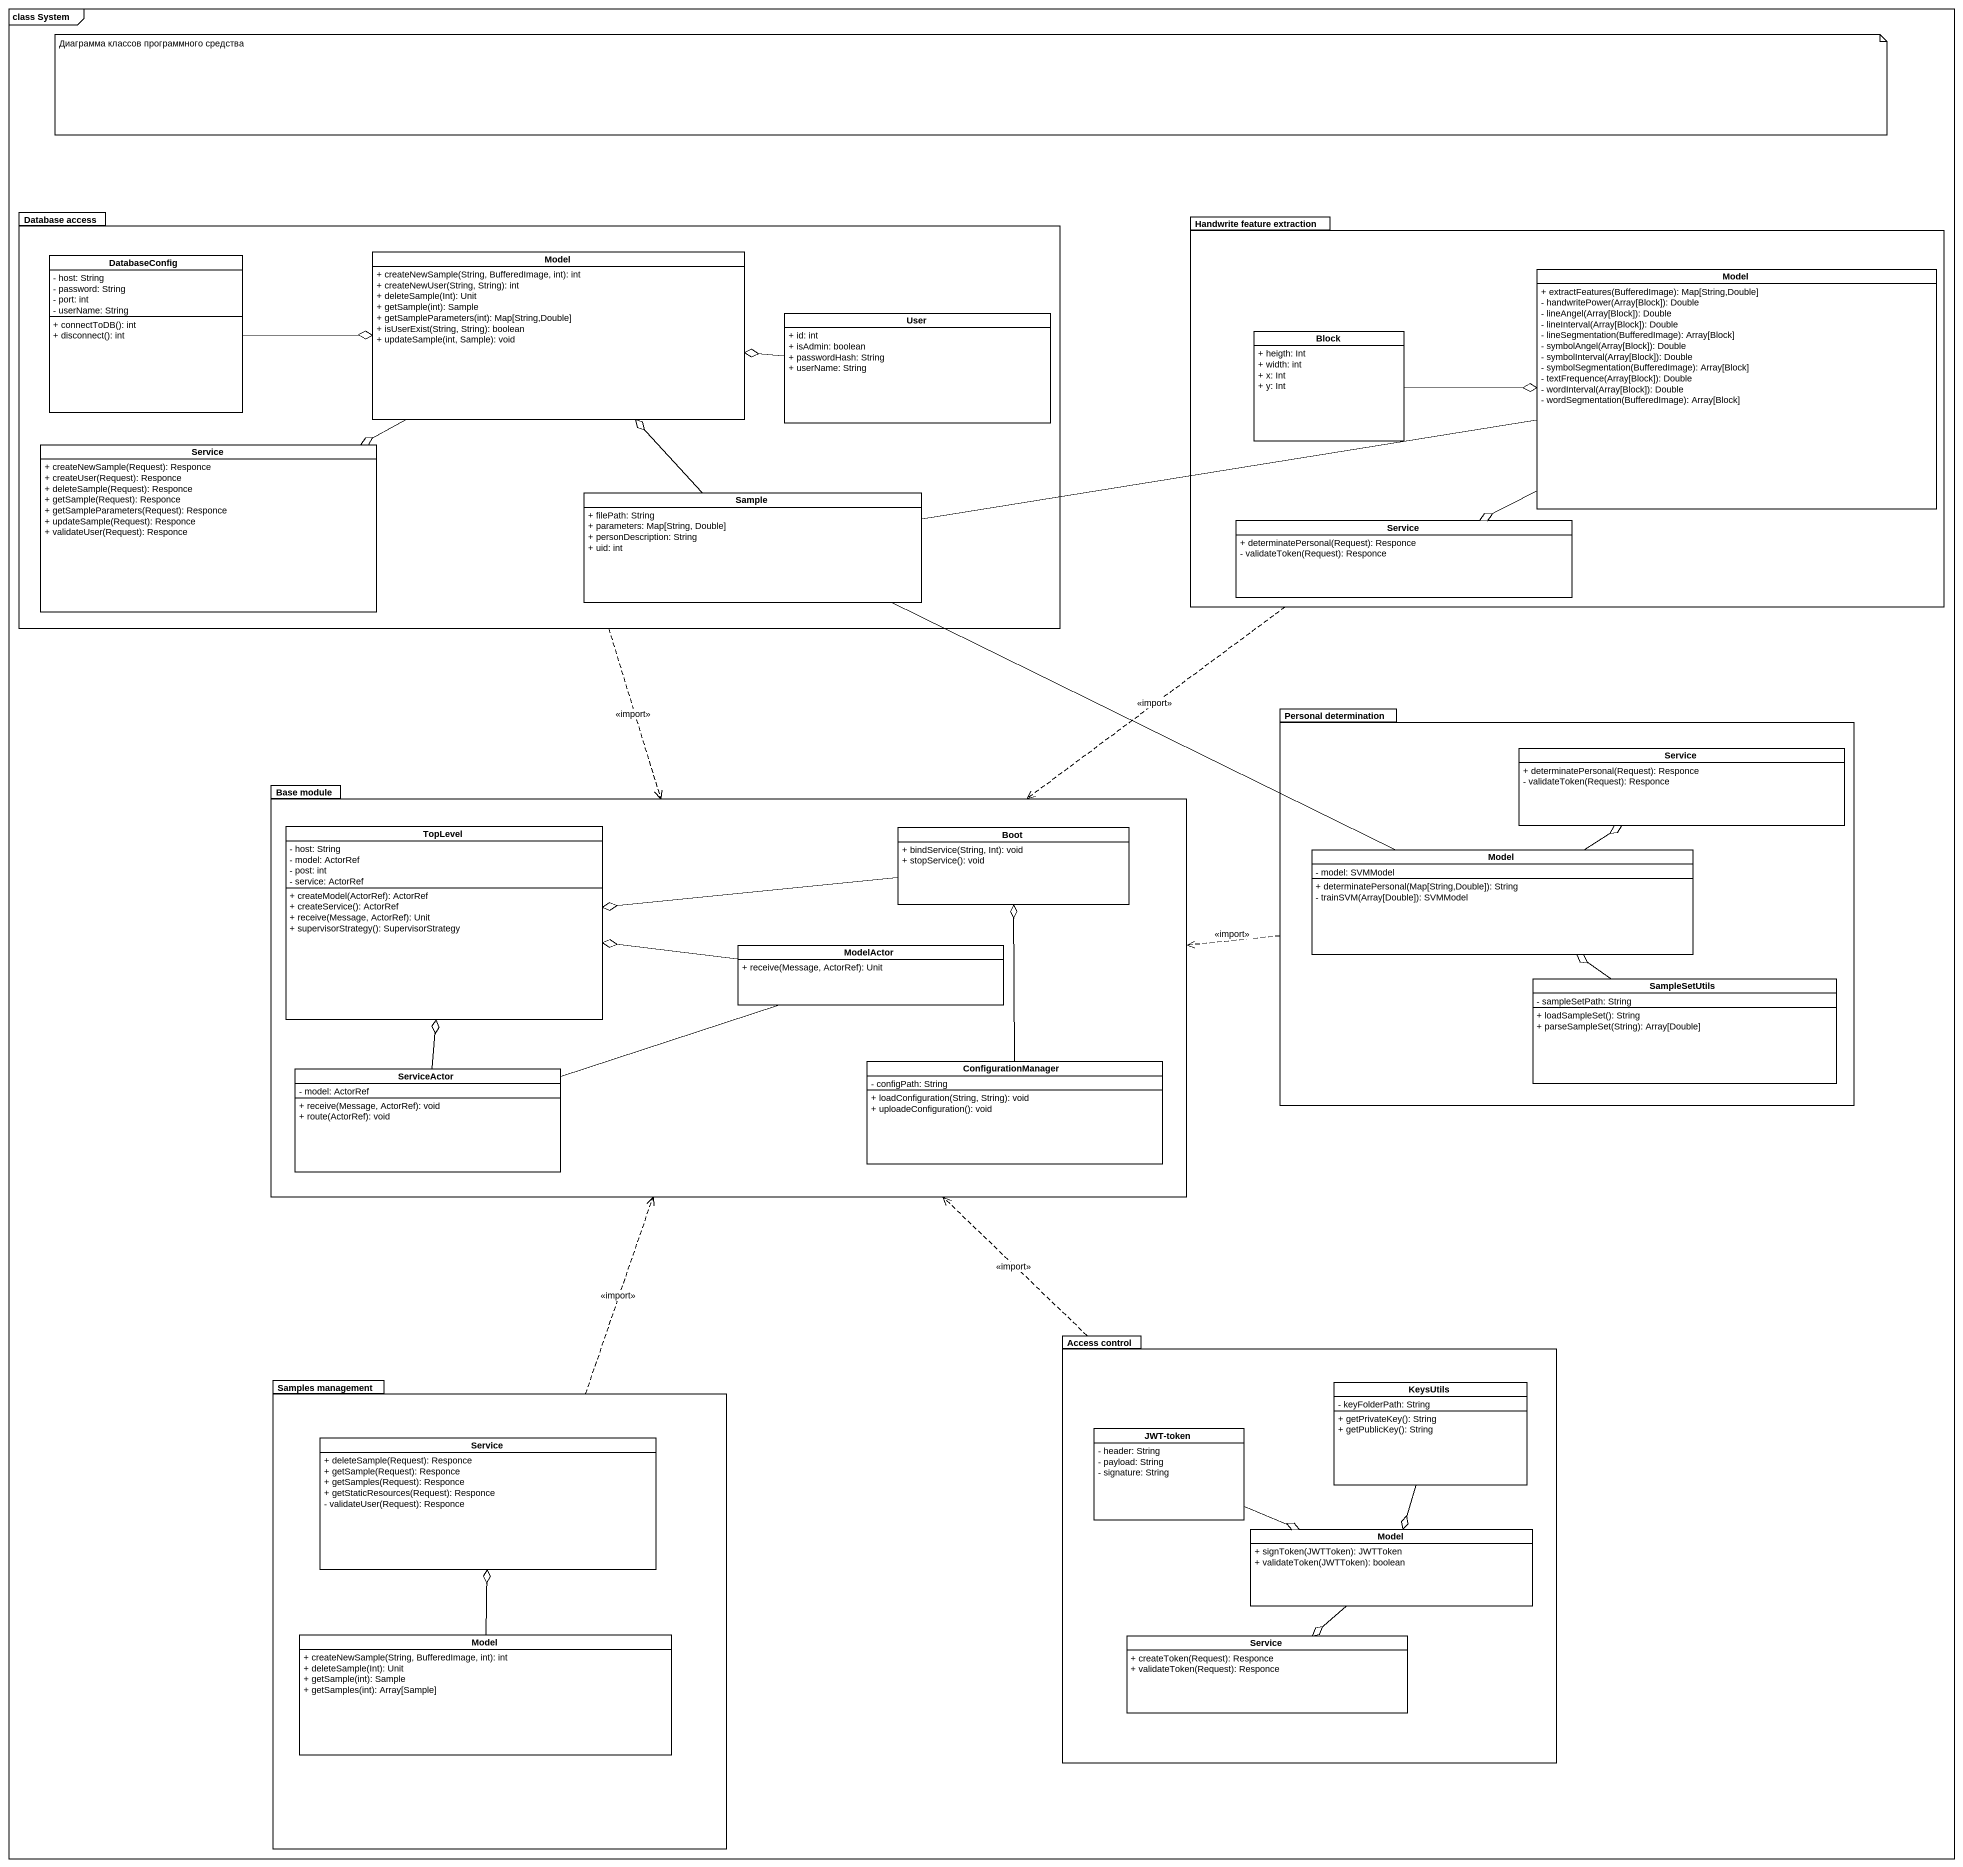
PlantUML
@startuml
mainframe class System
hide circle
hide empty members
skinparam classAttributeIconSize 0
package "Database access" as Database_access {
  class Model {
    + createNewSample(String, BufferedImage, int): int
    + createNewUser(String, String): int
    + deleteSample(Int): Unit
    + getSample(int): Sample
    + getSampleParameters(int): Map[String,Double]
    + isUserExist(String, String): boolean
    + updateSample(int, Sample): void
  }
  class DatabaseConfig {
    - host: String
    - password: String
    - port: int
    - userName: String
    + connectToDB(): int
    + disconnect(): int
  }
  class User {
    + id: int
    + isAdmin: boolean
    + passwordHash: String
    + userName: String
  }
  class Service {
    + createNewSample(Request): Responce
    + createUser(Request): Responce
    + deleteSample(Request): Responce
    + getSample(Request): Responce
    + getSampleParameters(Request): Responce
    + updateSample(Request): Responce
    + validateUser(Request): Responce
  }
  class Sample {
    + filePath: String
    + parameters: Map[String, Double]
    + personDescription: String
    + uid: int
  }
}
package "Handwrite feature extraction" as Handwrite_feature_extraction {
  class "Model" as Model_2 {
    + extractFeatures(BufferedImage): Map[String,Double]
    - handwritePower(Array[Block]): Double
    - lineAngel(Array[Block]): Double
    - lineInterval(Array[Block]): Double
    - lineSegmentation(BufferedImage): Array[Block]
    - symbolAngel(Array[Block]): Double
    - symbolInterval(Array[Block]): Double
    - symbolSegmentation(BufferedImage): Array[Block]
    - textFrequence(Array[Block]): Double
    - wordInterval(Array[Block]): Double
    - wordSegmentation(BufferedImage): Array[Block]
  }
  class Block {
    + heigth: Int
    + width: int
    + x: Int
    + y: Int
  }
  class "Service" as Service_2 {
    + determinatePersonal(Request): Responce
    - validateToken(Request): Responce
  }
}
package "Personal determination" as Personal_determination {
  class "Service" as Service_3 {
    + determinatePersonal(Request): Responce
    - validateToken(Request): Responce
  }
  class "Model" as Model_3 {
    - model: SVMModel
    + determinatePersonal(Map[String,Double]): String
    - trainSVM(Array[Double]): SVMModel
  }
  class SampleSetUtils {
    - sampleSetPath: String
    + loadSampleSet(): String
    + parseSampleSet(String): Array[Double]
  }
}
package "Base module" as Base_module {
  class TopLevel {
    - host: String
    - model: ActorRef
    - post: int
    - service: ActorRef
    + createModel(ActorRef): ActorRef
    + createService(): ActorRef
    + receive(Message, ActorRef): Unit
    + supervisorStrategy(): SupervisorStrategy
  }
  class Boot {
    + bindService(String, Int): void
    + stopService(): void
  }
  class ModelActor {
    + receive(Message, ActorRef): Unit
  }
  class ConfigurationManager {
    - configPath: String
    + loadConfiguration(String, String): void
    + uploadeConfiguration(): void
  }
  class ServiceActor {
    - model: ActorRef
    + receive(Message, ActorRef): void
    + route(ActorRef): void
  }
}
package "Access control" as Access_control {
  class KeysUtils {
    - keyFolderPath: String
    + getPrivateKey(): String
    + getPublicKey(): String
  }
  class "JWT-token" as JWT_token {
    - header: String
    - payload: String
    - signature: String
  }
  class "Model" as Model_4 {
    + signToken(JWTToken): JWTToken
    + validateToken(JWTToken): boolean
  }
  class "Service" as Service_5 {
    + createToken(Request): Responce
    + validateToken(Request): Responce
  }
}
package "Samples management" as Samples_management {
  class "Service" as Service_4 {
    + deleteSample(Request): Responce
    + getSample(Request): Responce
    + getSamples(Request): Responce
    + getStaticResources(Request): Responce
    - validateUser(Request): Responce
  }
  class "Model" as Model_5 {
    + createNewSample(String, BufferedImage, int): int
    + deleteSample(Int): Unit
    + getSample(int): Sample
    + getSamples(int): Array[Sample]
  }
}
Database_access ..> Base_module : <<import>>
Model -left-o Service
Handwrite_feature_extraction ..> Base_module : <<import>>
DatabaseConfig -right-o Model
Model_2 -left- Sample
Model_2 -left-o Service_2
User -left-o Model
Block -right-o Model_2
Sample -up-o Model
Personal_determination .left.> Base_module : <<import>>
Boot -left-o TopLevel
Model_3 -left- Sample
Model_3 -up-o Service_3
ModelActor -left-o TopLevel
ModelActor -left- ServiceActor
SampleSetUtils -up-o Model_3
ConfigurationManager -up-o Boot
ServiceActor -up-o TopLevel
Access_control .up.> Base_module : <<import>>
Samples_management .up.> Base_module : <<import>>
KeysUtils --o Model_4
JWT_token -right-o Model_4
Model_4 --o Service_5
Model_5 -up-o Service_4
note as N1
  Диаграмма классов программного средства
end note
@enduml
